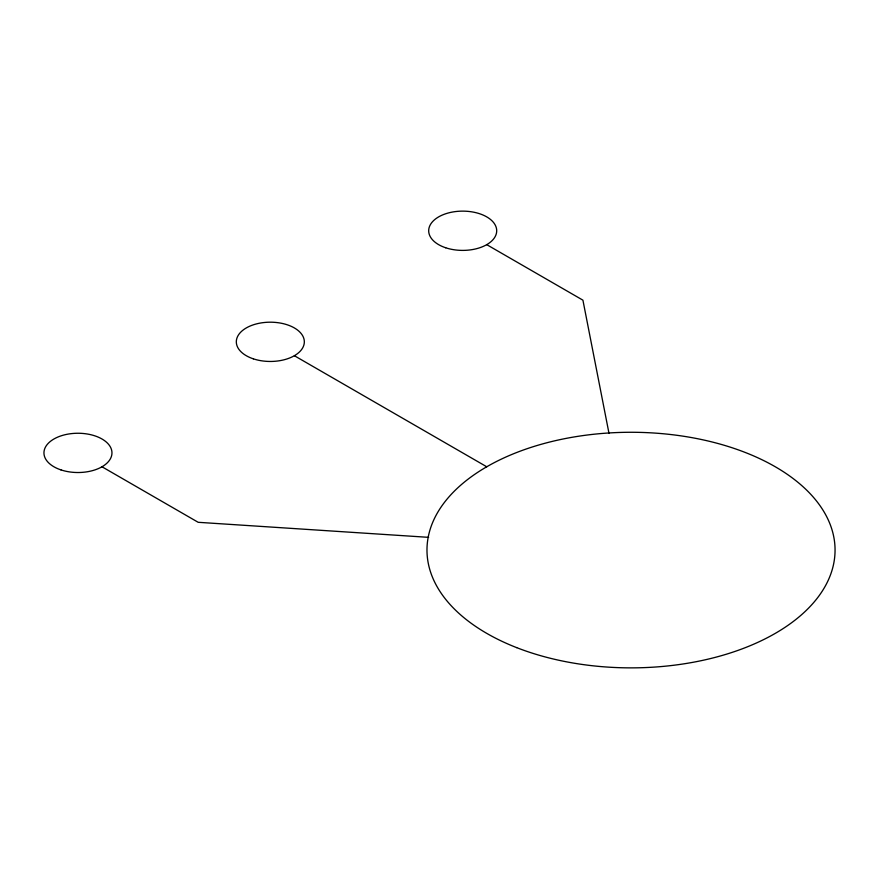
<?xml version="1.0" encoding="UTF-8"?>
<svg xmlns="http://www.w3.org/2000/svg" width="879" height="879" viewBox="0 0 879 879"><rect width="100%" height="100%" fill="white"/><g stroke="black" fill="none" stroke-linecap="round" stroke-linejoin="round"><path stroke-width="1.32" d="M428.622 537.344L198.182 522.302L101.997 466.771M486.735 244.648L582.92 300.178L608.971 433.226M294.366 355.709L486.735 466.771M60.948 469.891A34.006 19.635 0 0 0 111.963 452.894A34.006 19.635 0 0 0 60.948 435.885A34.006 19.635 0 0 0 60.948 469.891M445.686 247.768A34.006 19.635 0 0 0 496.701 230.759A34.006 19.635 0 0 0 445.686 213.762A34.006 19.635 0 0 0 445.686 247.768M516.654 647.625A204.038 117.797 0 0 0 834.534 558.473A204.038 117.797 0 0 0 541.86 444.115A204.038 117.797 0 0 0 516.654 647.625M253.317 358.83A34.006 19.635 0 0 0 304.332 341.832A34.006 19.635 0 0 0 253.317 324.823A34.006 19.635 0 0 0 253.317 358.83"/></g></svg>
